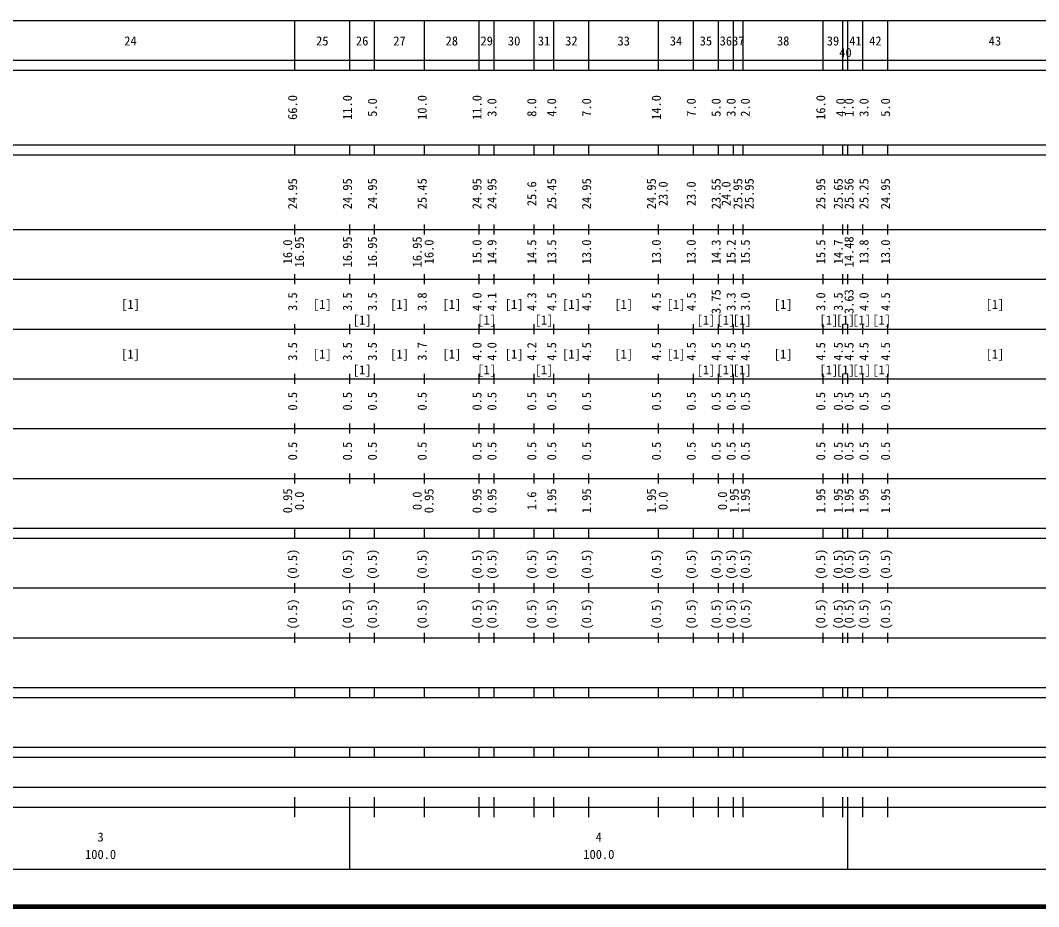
# Model space of a CAD drawing. Units: millimetres on the paper, enlarged 1000 times. Extents: x 40000 to 680000, y 20000 to 380000.
# Drawn here: x 301902 to 506272, y 20000 to 198000 of the extents above; entities that cross this region are included whole.
import ezdxf
from ezdxf.enums import TextEntityAlignment as Align

# ---------------------------------------------------------------- set-up
doc = ezdxf.new("R2010")
doc.units = ezdxf.units.MM
doc.header["$LTSCALE"] = 1000
doc.layers.add('M-TTL', color=2, linetype='Continuous', lineweight=140)
doc.layers.add('M-TTL-BAND', color=7, linetype='Continuous', lineweight=25)
doc.styles.add('ＭＳ ゴシック', font='')
doc.styles.get('ＭＳ ゴシック').set_extended_font_data('MS Gothic')

msp = doc.modelspace()

# ---------------------------------------------------------------- linework, layer by layer
at = {"layer": 'M-TTL'}
msp.add_line((40000, 20000), (680000, 20000), dxfattribs=at)
at = {"layer": 'M-TTL-BAND'}
for p, q in [((68000, 198000), (579000, 198000)), ((357000, 188000), (357000, 198000)), ((368000, 188000), (368000, 198000)), ((373000, 188000), (373000, 198000)), ((383000, 188000), (383000, 198000)), ((394000, 188000), (394000, 198000)), ((397000, 188000), (397000, 198000)), ((405000, 188000), (405000, 198000)), ((409000, 188000), (409000, 198000)), ((416000, 188000), (416000, 198000)), ((430000, 188000), (430000, 198000)), ((437000, 188000), (437000, 198000)), ((442000, 188000), (442000, 198000)), ((445000, 188000), (445000, 198000)), ((447000, 188000), (447000, 198000)), ((463000, 188000), (463000, 198000)), ((467000, 188000), (467000, 198000)), ((468000, 188000), (468000, 198000)), ((471000, 188000), (471000, 198000)), ((476000, 188000), (476000, 198000)), ((40000, 190000), (579000, 190000)), ((40000, 188000), (579000, 188000)), ((40000, 173000), (579000, 173000)), ((357000, 171000), (357000, 173000)), ((368000, 171000), (368000, 173000)), ((373000, 171000), (373000, 173000)), ((383000, 171000), (383000, 173000)), ((394000, 171000), (394000, 173000)), ((397000, 171000), (397000, 173000)), ((405000, 171000), (405000, 173000)), ((409000, 171000), (409000, 173000)), ((416000, 171000), (416000, 173000)), ((430000, 171000), (430000, 173000)), ((437000, 171000), (437000, 173000)), ((442000, 171000), (442000, 173000)), ((445000, 171000), (445000, 173000)), ((447000, 171000), (447000, 173000)), ((463000, 171000), (463000, 173000)), ((467000, 171000), (467000, 173000)), ((468000, 171000), (468000, 173000)), ((471000, 171000), (471000, 173000)), ((476000, 171000), (476000, 173000)), ((40000, 171000), (579000, 171000)), ((40000, 156000), (579000, 156000)), ((357000, 155000), (357000, 157000)), ((368000, 155000), (368000, 157000)), ((373000, 155000), (373000, 157000)), ((383000, 155000), (383000, 157000)), ((394000, 155000), (394000, 157000)), ((397000, 155000), (397000, 157000)), ((405000, 155000), (405000, 157000)), ((409000, 155000), (409000, 157000)), ((416000, 155000), (416000, 157000)), ((430000, 155000), (430000, 157000)), ((437000, 155000), (437000, 157000)), ((442000, 155000), (442000, 157000)), ((445000, 155000), (445000, 157000)), ((447000, 155000), (447000, 157000)), ((463000, 155000), (463000, 157000)), ((467000, 155000), (467000, 157000)), ((468000, 155000), (468000, 157000)), ((471000, 155000), (471000, 157000)), ((476000, 155000), (476000, 157000)), ((46000, 146000), (579000, 146000)), ((357000, 145000), (357000, 147000)), ((368000, 145000), (368000, 147000)), ((373000, 145000), (373000, 147000)), ((383000, 145000), (383000, 147000)), ((394000, 145000), (394000, 147000)), ((397000, 145000), (397000, 147000)), ((405000, 145000), (405000, 147000)), ((409000, 145000), (409000, 147000)), ((416000, 145000), (416000, 147000)), ((430000, 145000), (430000, 147000)), ((437000, 145000), (437000, 147000)), ((442000, 145000), (442000, 147000)), ((445000, 145000), (445000, 147000)), ((447000, 145000), (447000, 147000)), ((463000, 145000), (463000, 147000)), ((467000, 145000), (467000, 147000)), ((468000, 145000), (468000, 147000)), ((471000, 145000), (471000, 147000)), ((476000, 145000), (476000, 147000)), ((357000, 135000), (357000, 137000)), ((368000, 135000), (368000, 137000)), ((373000, 135000), (373000, 137000)), ((383000, 135000), (383000, 137000)), ((394000, 135000), (394000, 137000)), ((397000, 135000), (397000, 137000)), ((405000, 135000), (405000, 137000)), ((409000, 135000), (409000, 137000)), ((416000, 135000), (416000, 137000)), ((430000, 135000), (430000, 137000)), ((437000, 135000), (437000, 137000)), ((442000, 135000), (442000, 137000)), ((445000, 135000), (445000, 137000)), ((447000, 135000), (447000, 137000)), ((463000, 135000), (463000, 137000)), ((467000, 135000), (467000, 137000)), ((468000, 135000), (468000, 137000)), ((471000, 135000), (471000, 137000)), ((476000, 135000), (476000, 137000)), ((52000, 136000), (579000, 136000)), ((357000, 125000), (357000, 127000)), ((368000, 125000), (368000, 127000)), ((373000, 125000), (373000, 127000)), ((383000, 125000), (383000, 127000)), ((394000, 125000), (394000, 127000)), ((397000, 125000), (397000, 127000)), ((405000, 125000), (405000, 127000)), ((409000, 125000), (409000, 127000)), ((416000, 125000), (416000, 127000)), ((430000, 125000), (430000, 127000)), ((437000, 125000), (437000, 127000)), ((442000, 125000), (442000, 127000)), ((445000, 125000), (445000, 127000)), ((447000, 125000), (447000, 127000)), ((463000, 125000), (463000, 127000)), ((467000, 125000), (467000, 127000)), ((468000, 125000), (468000, 127000)), ((471000, 125000), (471000, 127000)), ((476000, 125000), (476000, 127000)), ((46000, 126000), (579000, 126000)), ((357000, 115000), (357000, 117000)), ((368000, 115000), (368000, 117000)), ((373000, 115000), (373000, 117000)), ((383000, 115000), (383000, 117000)), ((394000, 115000), (394000, 117000)), ((397000, 115000), (397000, 117000)), ((405000, 115000), (405000, 117000)), ((409000, 115000), (409000, 117000)), ((416000, 115000), (416000, 117000)), ((430000, 115000), (430000, 117000)), ((437000, 115000), (437000, 117000)), ((442000, 115000), (442000, 117000)), ((445000, 115000), (445000, 117000)), ((447000, 115000), (447000, 117000)), ((463000, 115000), (463000, 117000)), ((467000, 115000), (467000, 117000)), ((468000, 115000), (468000, 117000)), ((471000, 115000), (471000, 117000)), ((476000, 115000), (476000, 117000)), ((52000, 116000), (579000, 116000)), ((357000, 105000), (357000, 107000)), ((368000, 105000), (368000, 107000)), ((373000, 105000), (373000, 107000)), ((383000, 105000), (383000, 107000)), ((394000, 105000), (394000, 107000)), ((397000, 105000), (397000, 107000)), ((405000, 105000), (405000, 107000)), ((409000, 105000), (409000, 107000)), ((416000, 105000), (416000, 107000)), ((430000, 105000), (430000, 107000)), ((437000, 105000), (437000, 107000)), ((442000, 105000), (442000, 107000)), ((445000, 105000), (445000, 107000)), ((447000, 105000), (447000, 107000)), ((463000, 105000), (463000, 107000)), ((467000, 105000), (467000, 107000)), ((468000, 105000), (468000, 107000)), ((471000, 105000), (471000, 107000)), ((476000, 105000), (476000, 107000)), ((46000, 106000), (579000, 106000)), ((40000, 96000), (579000, 96000)), ((357000, 94000), (357000, 96000)), ((368000, 94000), (368000, 96000)), ((373000, 94000), (373000, 96000)), ((383000, 94000), (383000, 96000)), ((394000, 94000), (394000, 96000)), ((397000, 94000), (397000, 96000)), ((405000, 94000), (405000, 96000)), ((409000, 94000), (409000, 96000)), ((416000, 94000), (416000, 96000)), ((430000, 94000), (430000, 96000)), ((437000, 94000), (437000, 96000)), ((442000, 94000), (442000, 96000)), ((445000, 94000), (445000, 96000)), ((447000, 94000), (447000, 96000)), ((463000, 94000), (463000, 96000)), ((467000, 94000), (467000, 96000)), ((468000, 94000), (468000, 96000)), ((471000, 94000), (471000, 96000)), ((476000, 94000), (476000, 96000)), ((40000, 94000), (579000, 94000)), ((49000, 84000), (579000, 84000)), ((357000, 83000), (357000, 85000)), ((368000, 83000), (368000, 85000)), ((373000, 83000), (373000, 85000)), ((383000, 83000), (383000, 85000)), ((394000, 83000), (394000, 85000)), ((397000, 83000), (397000, 85000)), ((405000, 83000), (405000, 85000)), ((409000, 83000), (409000, 85000)), ((416000, 83000), (416000, 85000)), ((430000, 83000), (430000, 85000)), ((437000, 83000), (437000, 85000)), ((442000, 83000), (442000, 85000)), ((445000, 83000), (445000, 85000)), ((447000, 83000), (447000, 85000)), ((463000, 83000), (463000, 85000)), ((467000, 83000), (467000, 85000)), ((468000, 83000), (468000, 85000)), ((471000, 83000), (471000, 85000)), ((476000, 83000), (476000, 85000)), ((40000, 74000), (579000, 74000)), ((357000, 73000), (357000, 75000)), ((368000, 73000), (368000, 75000)), ((373000, 73000), (373000, 75000)), ((383000, 73000), (383000, 75000)), ((394000, 73000), (394000, 75000)), ((397000, 73000), (397000, 75000)), ((405000, 73000), (405000, 75000)), ((409000, 73000), (409000, 75000)), ((416000, 73000), (416000, 75000)), ((430000, 73000), (430000, 75000)), ((437000, 73000), (437000, 75000)), ((442000, 73000), (442000, 75000)), ((445000, 73000), (445000, 75000)), ((447000, 73000), (447000, 75000)), ((463000, 73000), (463000, 75000)), ((467000, 73000), (467000, 75000)), ((468000, 73000), (468000, 75000)), ((471000, 73000), (471000, 75000)), ((476000, 73000), (476000, 75000)), ((40000, 64000), (579000, 64000)), ((357000, 62000), (357000, 64000)), ((368000, 62000), (368000, 64000)), ((373000, 62000), (373000, 64000)), ((383000, 62000), (383000, 64000)), ((394000, 62000), (394000, 64000)), ((397000, 62000), (397000, 64000)), ((405000, 62000), (405000, 64000)), ((409000, 62000), (409000, 64000)), ((416000, 62000), (416000, 64000)), ((430000, 62000), (430000, 64000)), ((437000, 62000), (437000, 64000)), ((442000, 62000), (442000, 64000)), ((445000, 62000), (445000, 64000)), ((447000, 62000), (447000, 64000)), ((463000, 62000), (463000, 64000)), ((467000, 62000), (467000, 64000)), ((468000, 62000), (468000, 64000)), ((471000, 62000), (471000, 64000)), ((476000, 62000), (476000, 64000)), ((40000, 62000), (579000, 62000)), ((40000, 52000), (579000, 52000)), ((357000, 50000), (357000, 52000)), ((368000, 50000), (368000, 52000)), ((373000, 50000), (373000, 52000)), ((383000, 50000), (383000, 52000)), ((394000, 50000), (394000, 52000)), ((397000, 50000), (397000, 52000)), ((405000, 50000), (405000, 52000)), ((409000, 50000), (409000, 52000)), ((416000, 50000), (416000, 52000)), ((430000, 50000), (430000, 52000)), ((437000, 50000), (437000, 52000)), ((442000, 50000), (442000, 52000)), ((445000, 50000), (445000, 52000)), ((447000, 50000), (447000, 52000)), ((463000, 50000), (463000, 52000)), ((467000, 50000), (467000, 52000)), ((468000, 50000), (468000, 52000)), ((471000, 50000), (471000, 52000)), ((476000, 50000), (476000, 52000)), ((40000, 50000), (579000, 50000)), ((71000, 44000), (565000, 44000)), ((357000, 38000), (357000, 42000)), ((368000, 27500), (368000, 42000)), ((373000, 38000), (373000, 42000)), ((383000, 38000), (383000, 42000)), ((394000, 38000), (394000, 42000)), ((397000, 38000), (397000, 42000)), ((405000, 38000), (405000, 42000)), ((409000, 38000), (409000, 42000)), ((416000, 38000), (416000, 42000)), ((430000, 38000), (430000, 42000)), ((437000, 38000), (437000, 42000)), ((442000, 38000), (442000, 42000)), ((445000, 38000), (445000, 42000)), ((447000, 38000), (447000, 42000)), ((463000, 38000), (463000, 42000)), ((467000, 38000), (467000, 42000)), ((468000, 27500), (468000, 42000)), ((471000, 38000), (471000, 42000)), ((476000, 38000), (476000, 42000)), ((40000, 40000), (579000, 40000)), ((68000, 27500), (579000, 27500))]:
    msp.add_line(p, q, dxfattribs=at)

# ---------------------------------------------------------------- texts
at = {"layer": 'M-TTL-BAND', "style": 'ＭＳ ゴシック'}
for s, p in [('24', (324000, 192405)), ('25', (362500, 192405)), ('26', (370500, 192405)), ('27', (378000, 192405)), ('28', (388500, 192405)), ('29', (395500, 192405)), ('30', (401000, 192405)), ('31', (407000, 192405)), ('32', (412500, 192405)), ('33', (423000, 192405)), ('34', (433500, 192405)), ('35', (439500, 192405)), ('36', (443500, 192405)), ('37', (446000, 192405)), ('38', (455000, 192405)), ('39', (465000, 192405)), ('41', (469500, 192405)), ('42', (473500, 192405)), ('43', (497500, 192405)), ('40', (467500, 190074)), ('[1]', (324000, 139500)), ('[1]', (362500, 139500)), ('[1]', (378000, 139500)), ('[1]', (388500, 139500)), ('[1]', (401000, 139500)), ('[1]', (412500, 139500)), ('[1]', (423000, 139500)), ('[1]', (433500, 139500)), ('[1]', (455000, 139500)), ('[1]', (497500, 139500)), ('[1]', (370500, 136343)), ('[1]', (395500, 136343)), ('[1]', (407000, 136343)), ('[1]', (439500, 136343)), ('[1]', (443500, 136343)), ('[1]', (446777, 136343)), ('[1]', (464174, 136343)), ('[1]', (467500, 136343)), ('[1]', (470763, 136343)), ('[1]', (474763, 136343)), ('[1]', (324000, 129500)), ('[1]', (362500, 129500)), ('[1]', (378000, 129500)), ('[1]', (388500, 129500)), ('[1]', (401000, 129500)), ('[1]', (412500, 129500)), ('[1]', (423000, 129500)), ('[1]', (433500, 129500)), ('[1]', (455000, 129500)), ('[1]', (497500, 129500)), ('[1]', (370500, 126343)), ('[1]', (395500, 126343)), ('[1]', (407000, 126343)), ('[1]', (439500, 126343)), ('[1]', (443500, 126343)), ('[1]', (446777, 126343)), ('[1]', (464174, 126343)), ('[1]', (467500, 126343)), ('[1]', (470763, 126343)), ('[1]', (474763, 126343)), ('3', (318000, 32523)), ('4', (418000, 32523)), ('100.0', (318000, 29033)), ('100.0', (418000, 29033))]:
    msp.add_text(s, height=1833, dxfattribs=at).set_placement(p, align=Align.BOTTOM_CENTER)
for s, p in [('66.0', (358000, 180500)), ('11.0', (369000, 180500)), ('5.0', (374000, 180500)), ('10.0', (384000, 180500)), ('11.0', (395000, 180500)), ('3.0', (398000, 180500)), ('8.0', (406000, 180500)), ('4.0', (410000, 180500)), ('7.0', (417000, 180500)), ('14.0', (431000, 180500)), ('7.0', (438000, 180500)), ('5.0', (443000, 180500)), ('3.0', (446000, 180500)), ('2.0', (448850, 180500)), ('16.0', (464000, 180500)), ('4.0', (468000, 180500)), ('1.0', (469668, 180500)), ('3.0', (472668, 180500)), ('5.0', (477000, 180500)), ('24.95', (358000, 163174)), ('24.95', (369000, 163174)), ('24.95', (374000, 163174)), ('25.45', (384000, 163174)), ('24.95', (395000, 163174)), ('24.95', (398000, 163174)), ('25.6', (406000, 163174)), ('25.45', (410000, 163174)), ('24.95', (417000, 163174)), ('24.95', (430000, 163174)), ('23.55', (443000, 163174)), ('25.95', (447370, 163174)), ('25.95', (449639, 163174)), ('25.95', (464000, 163174)), ('25.65', (467514, 163174)), ('25.56', (469668, 163174)), ('25.25', (472668, 163174)), ('24.95', (477000, 163174)), ('23.0', (432370, 163174)), ('23.0', (438000, 163174)), ('24.0', (445000, 163174)), ('16.0', (357000, 151500)), ('16.95', (359370, 151500)), ('16.95', (369000, 151500)), ('16.95', (374000, 151500)), ('16.95', (383000, 151500)), ('16.0', (385370, 151500)), ('15.0', (395000, 151500)), ('14.9', (398000, 151500)), ('14.5', (406000, 151500)), ('13.5', (410000, 151500)), ('13.0', (417000, 151500)), ('13.0', (431000, 151500)), ('13.0', (438000, 151500)), ('14.3', (443000, 151500)), ('15.2', (446000, 151500)), ('15.5', (448850, 151500)), ('15.5', (464000, 151500)), ('14.7', (467514, 151500)), ('14.48', (469668, 151500)), ('13.8', (472668, 151500)), ('13.0', (477000, 151500)), ('3.5', (358000, 141500)), ('3.5', (369000, 141500)), ('3.5', (374000, 141500)), ('3.8', (384000, 141500)), ('4.0', (395000, 141500)), ('4.1', (398000, 141500)), ('4.3', (406000, 141500)), ('4.5', (410000, 141500)), ('4.5', (417000, 141500)), ('4.5', (431000, 141500)), ('4.5', (438000, 141500)), ('3.75', (443000, 141500)), ('3.3', (446000, 141500)), ('3.0', (448850, 141500)), ('3.0', (464000, 141500)), ('3.5', (467514, 141500)), ('3.63', (469668, 141500)), ('4.0', (472668, 141500)), ('4.5', (477000, 141500)), ('3.5', (358000, 131500)), ('3.5', (369000, 131500)), ('3.5', (374000, 131500)), ('3.7', (384000, 131500)), ('4.0', (395000, 131500)), ('4.0', (398000, 131500)), ('4.2', (406000, 131500)), ('4.5', (410000, 131500)), ('4.5', (417000, 131500)), ('4.5', (431000, 131500)), ('4.5', (438000, 131500)), ('4.5', (443000, 131500)), ('4.5', (446000, 131500)), ('4.5', (448850, 131500)), ('4.5', (464000, 131500)), ('4.5', (467514, 131500)), ('4.5', (469668, 131500)), ('4.5', (472668, 131500)), ('4.5', (477000, 131500)), ('0.5', (358000, 121500)), ('0.5', (369000, 121500)), ('0.5', (374000, 121500)), ('0.5', (384000, 121500)), ('0.5', (395000, 121500)), ('0.5', (398000, 121500)), ('0.5', (406000, 121500)), ('0.5', (410000, 121500)), ('0.5', (417000, 121500)), ('0.5', (431000, 121500)), ('0.5', (438000, 121500)), ('0.5', (443000, 121500)), ('0.5', (446000, 121500)), ('0.5', (448850, 121500)), ('0.5', (464000, 121500)), ('0.5', (467514, 121500)), ('0.5', (469668, 121500)), ('0.5', (472668, 121500)), ('0.5', (477000, 121500)), ('0.5', (358000, 111500)), ('0.5', (369000, 111500)), ('0.5', (374000, 111500)), ('0.5', (384000, 111500)), ('0.5', (395000, 111500)), ('0.5', (398000, 111500)), ('0.5', (406000, 111500)), ('0.5', (410000, 111500)), ('0.5', (417000, 111500)), ('0.5', (431000, 111500)), ('0.5', (438000, 111500)), ('0.5', (443000, 111500)), ('0.5', (446000, 111500)), ('0.5', (448850, 111500)), ('0.5', (464000, 111500)), ('0.5', (467514, 111500)), ('0.5', (469668, 111500)), ('0.5', (472668, 111500)), ('0.5', (477000, 111500)), ('0.95', (357000, 101500)), ('0.0', (359370, 101500)), ('0.0', (383000, 101500)), ('0.95', (385370, 101500)), ('0.95', (395000, 101500)), ('0.95', (398000, 101500)), ('1.6', (406000, 101500)), ('1.95', (410000, 101500)), ('1.95', (417000, 101500)), ('1.95', (430000, 101500)), ('0.0', (432370, 101500)), ('0.0', (444272, 101500)), ('1.95', (446642, 101500)), ('1.95', (448850, 101500)), ('1.95', (464000, 101500)), ('1.95', (467514, 101500)), ('1.95', (469668, 101500)), ('1.95', (472668, 101500)), ('1.95', (477000, 101500)), ('(0.5)', (358000, 88764)), ('(0.5)', (369000, 88764)), ('(0.5)', (374000, 88764)), ('(0.5)', (384000, 88764)), ('(0.5)', (395000, 88764)), ('(0.5)', (398000, 88764)), ('(0.5)', (406000, 88764)), ('(0.5)', (410000, 88764)), ('(0.5)', (417000, 88764)), ('(0.5)', (431000, 88764)), ('(0.5)', (438000, 88764)), ('(0.5)', (443000, 88764)), ('(0.5)', (446000, 88764)), ('(0.5)', (448850, 88764)), ('(0.5)', (464000, 88764)), ('(0.5)', (467514, 88764)), ('(0.5)', (469668, 88764)), ('(0.5)', (472668, 88764)), ('(0.5)', (477000, 88764)), ('(0.5)', (358000, 78764)), ('(0.5)', (369000, 78764)), ('(0.5)', (374000, 78764)), ('(0.5)', (384000, 78764)), ('(0.5)', (395000, 78764)), ('(0.5)', (398000, 78764)), ('(0.5)', (406000, 78764)), ('(0.5)', (410000, 78764)), ('(0.5)', (417000, 78764)), ('(0.5)', (431000, 78764)), ('(0.5)', (438000, 78764)), ('(0.5)', (443000, 78764)), ('(0.5)', (446000, 78764)), ('(0.5)', (448850, 78764)), ('(0.5)', (464000, 78764)), ('(0.5)', (467514, 78764)), ('(0.5)', (469668, 78764)), ('(0.5)', (472668, 78764)), ('(0.5)', (477000, 78764))]:
    msp.add_text(s, height=1833, rotation=90, dxfattribs=at).set_placement(p, align=Align.BOTTOM_CENTER)

doc.saveas('drawing.dxf')
